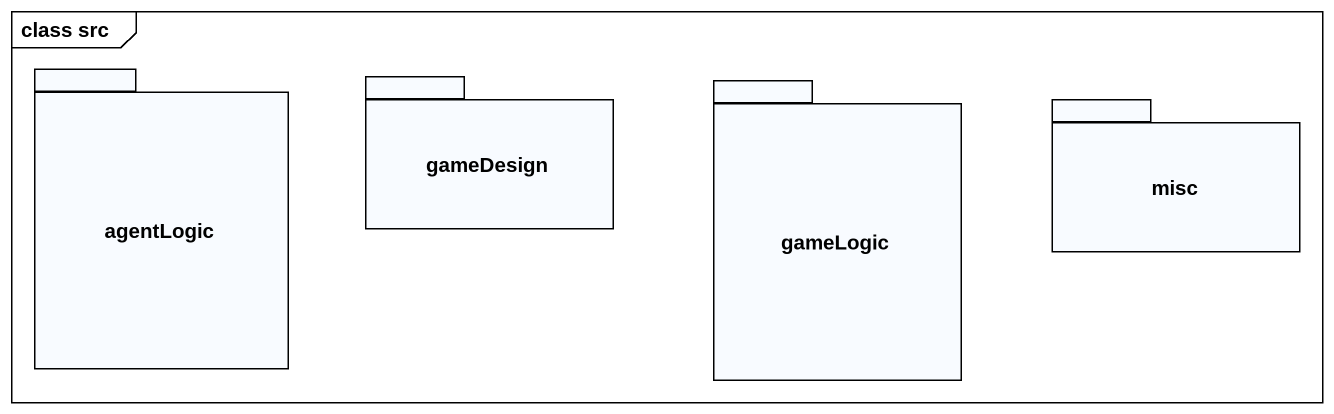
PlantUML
@startuml
mainframe class src
package agentLogic {
}
package gameDesign {
}
package gameLogic {
}
package misc {
}
@enduml
